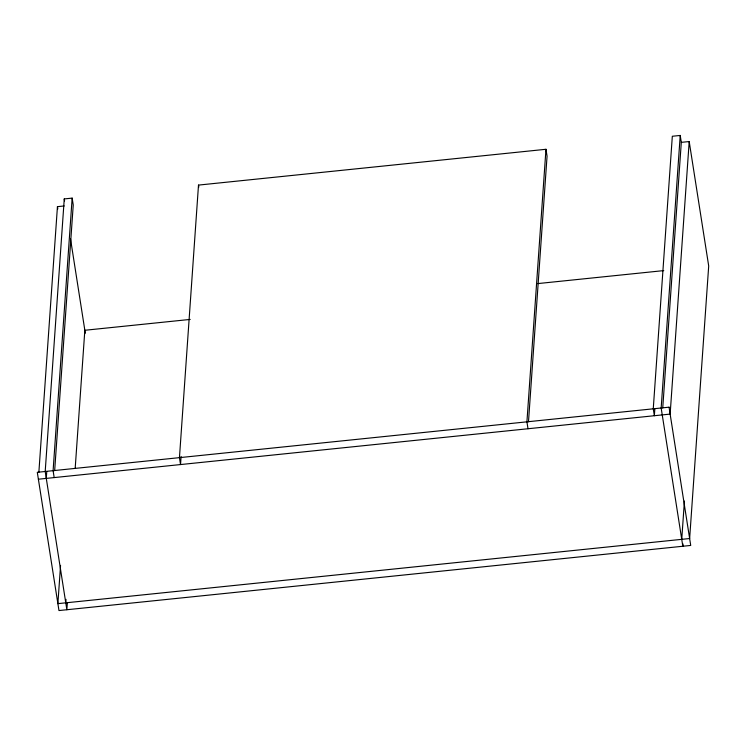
<?xml version="1.0" encoding="UTF-8"?>
<svg xmlns="http://www.w3.org/2000/svg" width="746" height="746" viewBox="0 0 746 746"><rect width="100%" height="100%" fill="white"/><g stroke="black" fill="none" stroke-linecap="round" stroke-linejoin="round"><path stroke-width="1.12" d="M38.867 472.255L57.442 206.661L64.212 205.961M54.663 470.623L73.239 205.029L72.157 198.119L64.259 198.93L45.198 471.481L66.86 609.743L67.345 602.787M46.28 478.4L46.765 471.444M72.157 198.119L53.097 470.67L54.178 477.589M60.557 565.375L57.88 603.645L689.64 538.528L708.7 265.977L689.201 141.544L681.303 142.355L662.737 407.95M65.779 602.833L66.021 599.355M75.187 468.292L84.839 330.273L190.202 319.419M528.485 421.788L547.06 156.194L545.969 149.284L198.501 185.092L179.45 457.652L180.532 464.562L181.101 456.44M545.969 149.284L526.918 421.835L528 428.745M654.839 408.761L654.354 415.727L653.263 408.808L672.323 136.257L680.221 135.446L681.303 142.355M680.221 135.446L661.161 407.997L682.823 546.249L682.991 543.937M689.201 141.544L670.141 414.095L38.382 479.212M681.741 539.339L684.418 501.07M537.549 283.611L663.753 270.602M198.501 185.092L198.818 187.069M64.259 198.93L64.566 200.907M70.525 238.953L85.305 333.238M57.442 206.661L57.796 208.945M669.059 407.185L37.3 472.302L58.962 610.554L690.721 545.438L669.059 407.185"/></g></svg>
